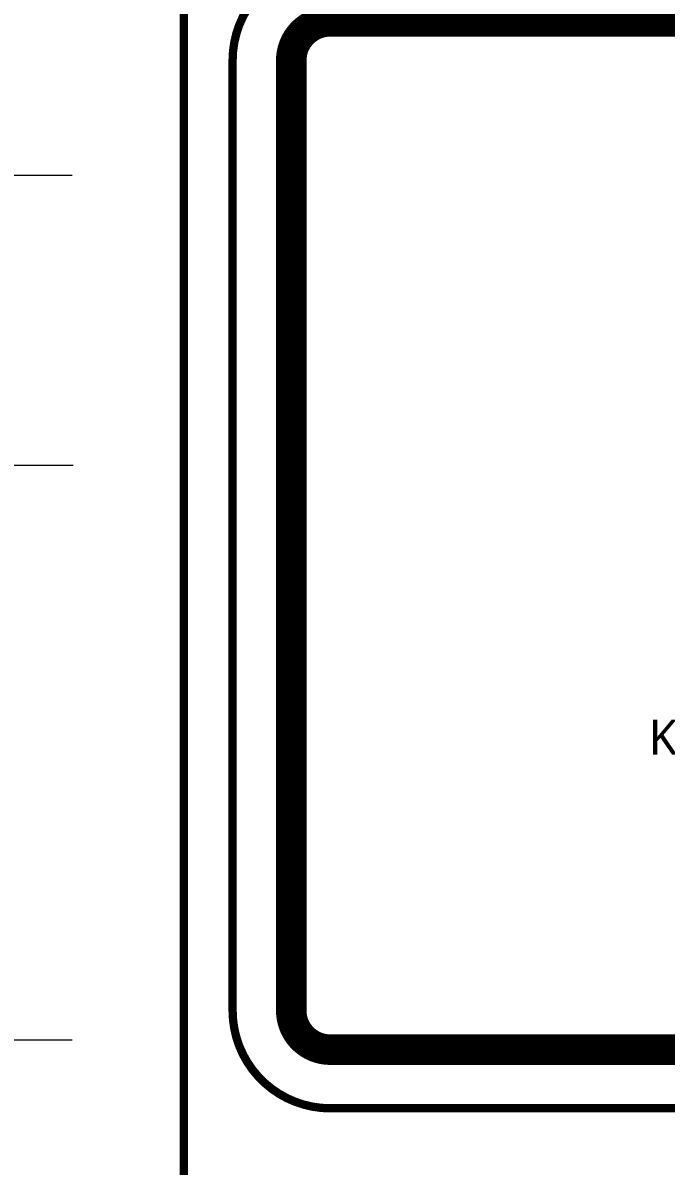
# Model space of a CAD drawing. Header units: millimetres. Extents: x 54215 to 67697, y 23496 to 56611.
# Drawn here: x 58004.7 to 58161.8, y 25348.7 to 25627.8 of the extents above; entities that cross this region are included whole.
import ezdxf

# ---------------------------------------------------------------- set-up
doc = ezdxf.new("R2010")
doc.units = ezdxf.units.MM
doc.layers.add('no3_lejand', color=255, linetype='Continuous', lineweight=13)
doc.layers.add('no3_yazı duvar', color=152, linetype='Continuous', lineweight=0)
doc.styles.get("Standard").update_dxf_attribs({"font": 'arial.ttf'})

msp = doc.modelspace()

# ---------------------------------------------------------------- linework, layer by layer
at = {"color": 252, "const_width": 2.031}
msp.add_lwpolyline([(58449.655, 25652.068, -0.4142136), (58440.109, 25642.522), (58079.769, 25642.522, 0.4142136), (58055.905, 25618.658), (58055.905, 25386.707, 0.4142136), (58079.769, 25362.843), (58440.109, 25362.843, -0.4142136), (58449.655, 25353.298), (58449.655, 25037.653), (54573.424, 25037.653), (54573.424, 26157.017), (58449.655, 26157.017), (58449.655, 25652.068)], format="xyb", dxfattribs=at)
msp.add_lwpolyline([(58043.973, 25037.653), (58043.973, 26157.017)], dxfattribs=at)
at = {"layer": 'no3_lejand', "color": 1, "const_width": 7.466}
msp.add_lwpolyline([(58463.973, 25023.335), (54559.106, 25023.335), (54559.106, 26171.335), (58463.973, 26171.335), (58463.973, 25652.068, -0.4142136), (58440.109, 25628.204), (58079.769, 25628.204, 0.4142136), (58070.223, 25618.658), (58070.223, 25386.707, 0.4142136), (58079.769, 25377.162), (58440.109, 25377.162, -0.4142136), (58463.973, 25353.298), (58463.973, 25023.335)], format="xyb", dxfattribs=at)
at = {"layer": 'no3_yazı duvar'}
for points in [[(57894.182, 25572.529), (57933.598, 25590.646), (58016.7, 25590.646)], [(57894.438, 25501.716), (57933.855, 25519.833), (58016.956, 25519.833)], [(57894.182, 25361.478), (57933.598, 25379.594), (58016.7, 25379.594)]]:
    msp.add_lwpolyline(points, dxfattribs=at)

# ---------------------------------------------------------------- texts
at = {"color": 7, "insert": (58255.533, 25431.02), "char_height": 8.59091, "width": 222.5019, "attachment_point": 5}
msp.add_mtext('{\\fLucida Sans Unicode|b0|i0|c162|p34;No:3  Tasarım Mimarlık\\PKoşuyolu mah. cenap Şahabettin sok.\\PNO:3 34718 Koşuyolu\\PKadıköy- Istanbul / TÜRKİYE\\PTel : + 90 (216) 325 7473\\PFaks : +90 (216) 326 5632}', dxfattribs=at)

doc.saveas('drawing.dxf')
